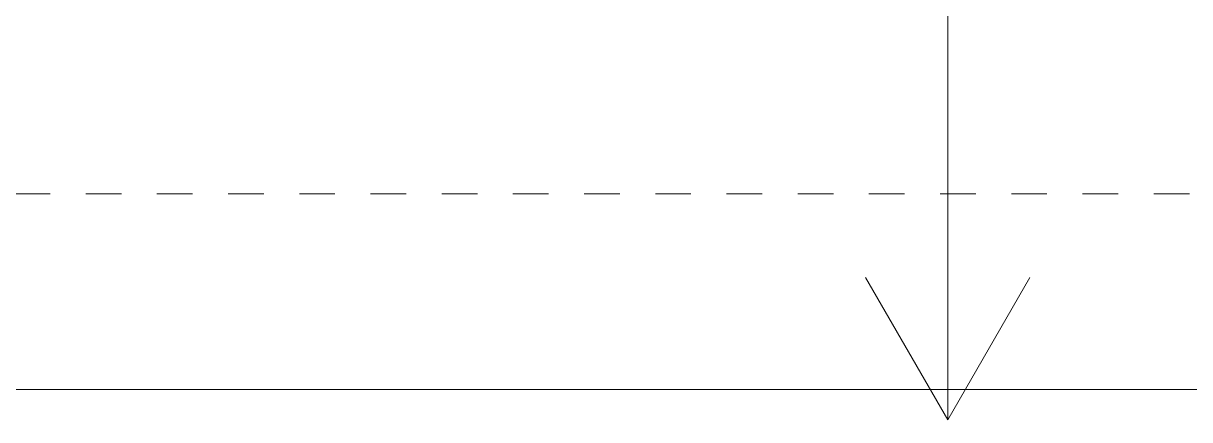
# Model space of a CAD drawing. Header units: metres. Extents: x 4238 to 4687, y -1 to 29.
# Drawn here: x 4629.221 to 4632.497, y 14.605 to 15.719 of the extents above; entities that cross this region are included whole.
import ezdxf

# ---------------------------------------------------------------- set-up
doc = ezdxf.new("R2010")
doc.units = ezdxf.units.M
doc.linetypes.add('AEC_Center', pattern=[0.024, 0.012, -0.004, 0.004, -0.004])
for name, color, linetype, lineweight in [('A-FLOR-LEVL', 51, 'Continuous', 5), ('A-GENM', 13, 'Continuous', 5), ('G-ANNO-TEXT', 231, 'Continuous', 5)]:
    doc.layers.add(name, color=color, linetype=linetype, lineweight=lineweight)

# ---------------------------------------------------------------- blocks, each defined once
blk = doc.blocks.new('Mechanical - Condensers - Mechanical - Condensers-1249279-SECTION - GRID A9-A10')
at = {"layer": 'A-GENM', "lineweight": 13}
blk.add_line((4575.3863, 14.6903), (4539.5747, 14.6903), dxfattribs=at)

msp = doc.modelspace()

# ---------------------------------------------------------------- linework, layer by layer
at = {"layer": 'A-FLOR-LEVL', "linetype": 'AEC_Center'}
msp.add_line((4547.1964, 15.24), (4686.508, 15.24), dxfattribs=at)
at = {"layer": 'G-ANNO-TEXT', "color": 7}
for q in [(4631.8177, 20.2297), (4631.5867, 15.0051), (4632.0486, 15.0051)]:
    msp.add_line((4631.8177, 14.6051), q, dxfattribs=at)

# ---------------------------------------------------------------- block references
at = {"layer": 'A-GENM'}
msp.add_blockref('Mechanical - Condensers - Mechanical - Condensers-1249279-SECTION - GRID A9-A10', (83.0762, 0), dxfattribs=at)

doc.saveas('drawing.dxf')
